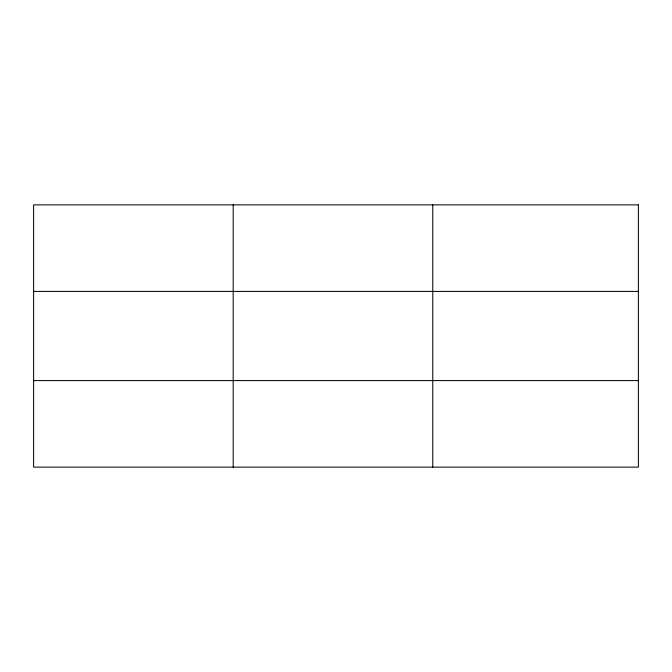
<?xml version="1.0" encoding="UTF-8"?>
<svg xmlns="http://www.w3.org/2000/svg" width="672" height="672" viewBox="0 0 672 672"><rect width="100%" height="100%" fill="white"/><g stroke="black" fill="none" stroke-linecap="round" stroke-linejoin="round"><path stroke-width="1.01" d="M233.184 204.868L233.184 467.132M432.768 204.868L432.768 467.132M33.6 291.413L638.4 291.413M33.6 380.587L638.4 380.587M638.4 204.868L638.4 467.132L33.6 467.132L33.6 204.868L638.4 204.868"/></g></svg>
